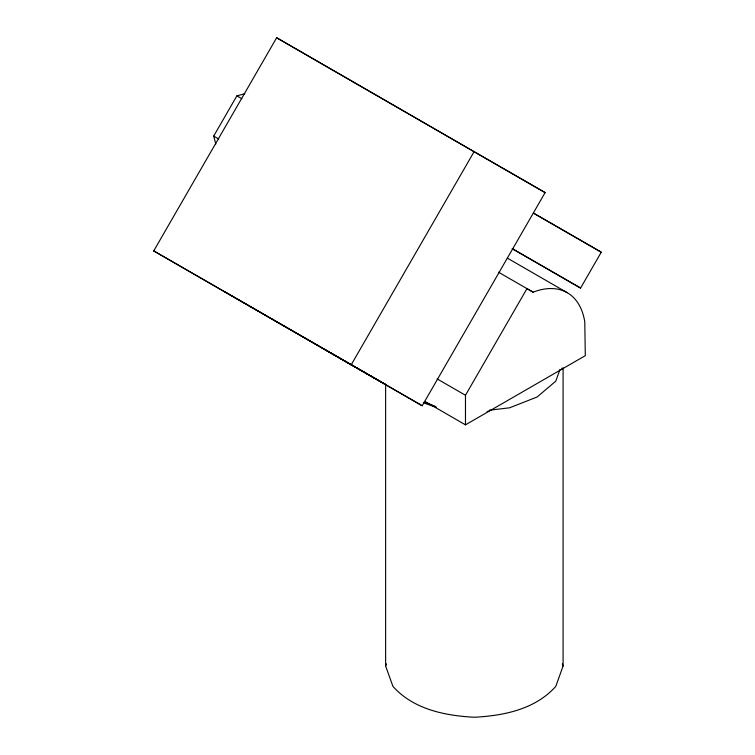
<?xml version="1.0" encoding="UTF-8"?>
<svg xmlns="http://www.w3.org/2000/svg" width="755" height="755" viewBox="0 0 755 755"><rect width="100%" height="100%" fill="white"/><g stroke="black" fill="none" stroke-linecap="round" stroke-linejoin="round"><path stroke-width="1.13" d="M563.088 367.855L563.088 666.023L555.793 686.37C535.22 709.379 503.859 715.683 474.357 717.25C444.855 715.683 413.504 709.379 392.93 686.37L385.635 666.023L386.4 663.881M560.012 369.355L555.793 381.133L537.098 397.007L509.606 407.794L489.136 410.248M215.817 144.016L213.684 136.098L236.881 95.857L244.818 93.724M153.737 250.915L276.651 37.75L545.119 192.601L422.196 405.765L153.737 250.915L386.494 384.993M351.15 364.901L474.074 151.727L545.119 192.601M465.476 424.839L465.476 395.271L526.971 288.636L533.106 292.166A88.731 51.227 -60 0 1 584.776 321.885L585.304 355.662L465.476 424.839L424.895 401.405M512.617 248.961L580.586 288.061L601.263 252.189L533.851 213.269M424.31 401.99L434.889 406.133M533.304 213.099L601.263 252.189M325.16 349.744L386.409 384.974M276.651 37.75L474.074 151.727M512.145 248.546L580.586 288.061M236.881 95.857L241.902 98.754M507.351 258.116L567.213 292.676M498.555 272.234L533.106 292.166M213.684 136.098L218.705 138.995M437.07 378.868L465.476 395.271M224.782 291.789L422.196 405.765M562.324 663.881L563.088 666.023M385.635 384.352L385.635 666.023M562.173 368.138A88.731 51.227 0 0 1 561.89 369.176M488.891 411.324A88.731 51.227 0 0 1 487.088 411.484M436.456 407.105A88.731 51.227 0 0 1 423.376 402.708"/></g></svg>
